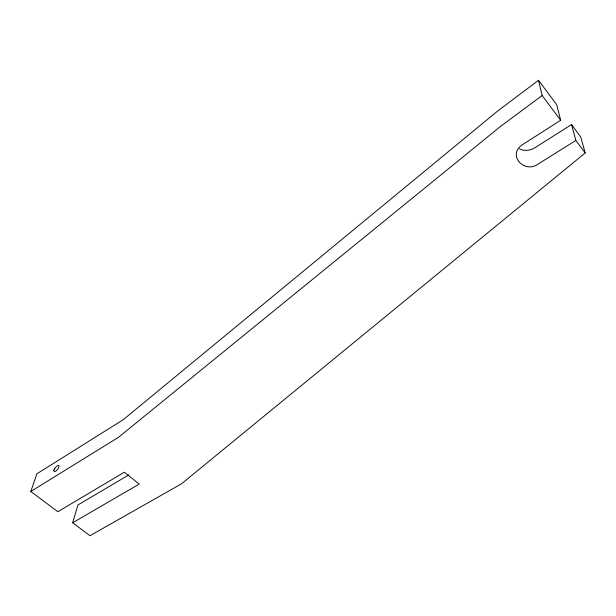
<?xml version="1.0" encoding="UTF-8"?>
<svg xmlns="http://www.w3.org/2000/svg" width="616" height="616" viewBox="0 0 616 616"><rect width="100%" height="100%" fill="white"/><g stroke="black" fill="none" stroke-linecap="round" stroke-linejoin="round"><path stroke-width="0.92" d="M53.715 470.639C54.431 473.573 58.173 469.046 58.674 467.559A3.85 1.401 -51.1 0 0 59.044 466.066L58.967 465.735A3.85 1.401 -51.1 0 0 54.824 468.329M519.334 148.849C524.201 151.313 530.214 150.666 534.788 147.84L571.517 124.563L580.688 136.868L585.2 152.945L181.443 483.853L89.974 535.72L72.657 522.776L77.916 504.974L128.767 474.936M72.657 522.776L139.208 484.084L124.347 472.21L57.858 511.703L30.8 491.476L36.891 473.796L123.285 419.658L497.666 111.011L538.5 80.28L556.672 104.651L560.691 120.266L522.876 144.429C506.36 154.601 524.378 174.297 538.184 163.995L575.845 140.471L571.517 124.563M54.377 468.968L54.77 468.353M538.5 80.28L542.142 95.526L500.254 126.634L118.426 437.352L30.8 491.476M542.142 95.526L560.691 120.266M575.845 140.471L585.2 152.945M53.784 470.601A3.85 1.401 -51.1 0 1 54.447 468.922"/></g></svg>
